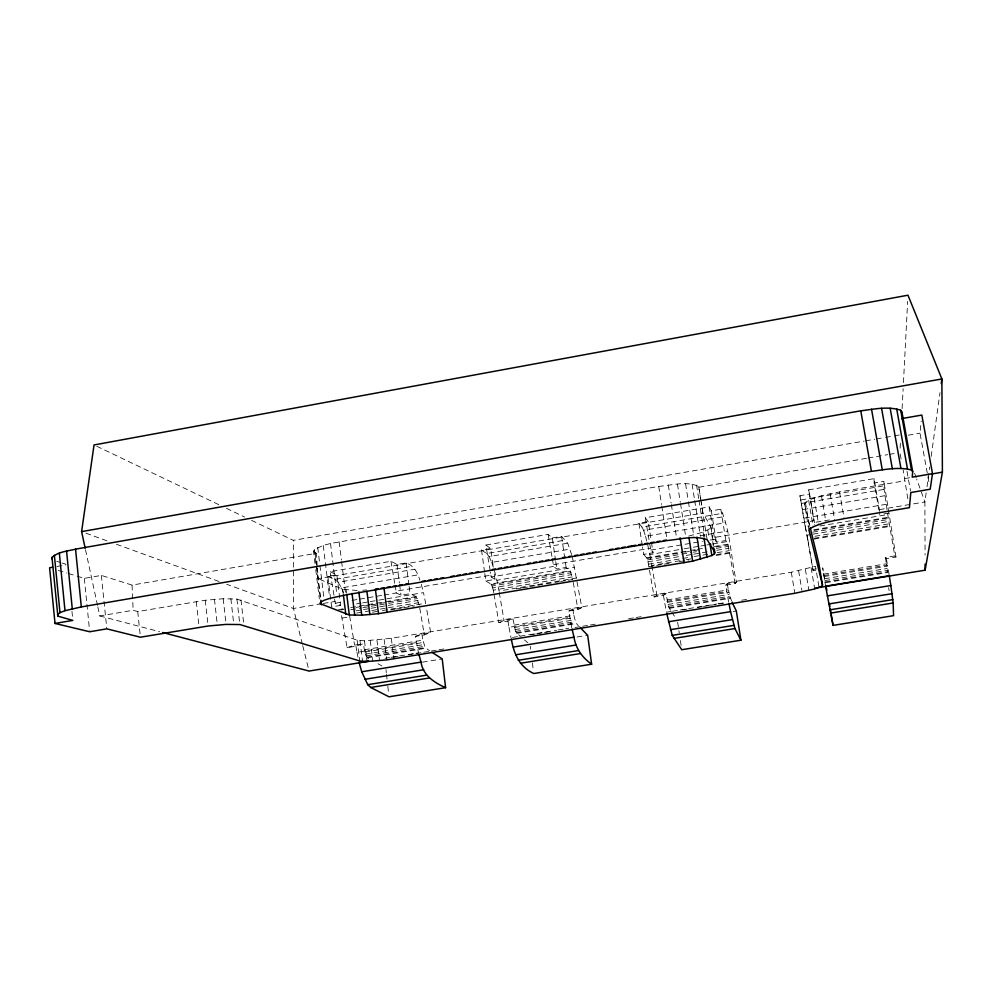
<?xml version="1.0" encoding="UTF-8"?>
<svg xmlns="http://www.w3.org/2000/svg" width="992" height="992" viewBox="0 0 992 992"><rect width="100%" height="100%" fill="white"/><g stroke="black" fill="none" stroke-linecap="round" stroke-linejoin="round"><path stroke-width="0.74" stroke-dasharray="4.96 3.72" d="M894.796 555.929L885.348 557.492L886.377 558.645L895.987 557.058L894.796 555.929L887.741 514.526L884.108 489.366L883.884 481.368L874.15 483.03L879.718 514.625M895.987 557.058L883.884 481.368M900.128 448.173L900.426 442.333M902.112 408.654L903.142 388.728M903.452 382.59L907.655 301.345M907.816 498.716L903.142 469.91M928.822 481.653L920.006 433.157L921.233 421.092M815.87 570.288L813.155 570.735L799.936 495.702L809.571 494.053L814.668 524.036M926.156 492.85L924.891 501.952L925.065 555.024M926.999 486.774L929.715 467.034M931.19 456.407L939.994 392.634M713.347 546.332L710.855 526.839L702.906 513.038L701.319 502.411M809.001 530.274L804.562 504.072L805.417 502.349C815.61 495.975 827.96 494.388 839.53 491.92L904.605 480.822M315.022 563.555L313.522 551.254L314.427 549.469L323.218 545.451L330.522 543.492L658.725 486.415C671.671 485.311 686.414 480.76 698.666 486.477L701.096 500.886M728.661 602.045L725.685 585.168L735.072 583.618L736.51 582.068C730.757 558.074 730.806 532.022 720.812 509.206L711.314 510.83L709.144 506.862L645.296 517.774L650.764 550.052L653.071 552.78L643.634 554.367L642.494 546.952M725.685 585.168L727.272 583.594L736.51 582.068M688.721 536.077L703.03 532.208L710.47 528.401M643.634 554.367L646.71 557.826L648.012 561.832L654.174 596.973L663.45 595.436L666.041 593.7L668.447 606.286L670.84 610.812M654.174 596.973L656.902 595.212L666.041 593.7M571.776 627.738L568.726 611.072L577.89 609.559L581.845 607.612L572.409 557.318M568.726 611.072L572.818 609.1L581.845 607.612M494.004 594.183L498.852 622.604L507.929 621.104L512.976 618.983L515.567 631.383L519.982 636.194M498.852 622.604L504.035 620.459L512.976 618.983M391.084 657.324L418.488 652.835L415.363 636.38L424.328 634.905L430.664 632.574L426.424 607.687M415.363 636.38L421.848 634.024L430.664 632.574M97.848 606.93L99.795 615.958L133.139 610.278L137.727 611.568L205.27 600.259L223.2 598.759L236.927 599.081L357.12 640.138L364.473 640.844L391.294 638.302L791.306 572.235L815.486 566.271L819.082 587.512M341.521 615.598L347.088 647.652L355.954 646.189L363.332 643.684C364.709 649.45 364.089 658.155 371.417 660.04M347.088 647.652L354.603 645.135L363.332 643.684M56.99 566.482L65.869 564.919M251.522 520.341L293.322 540.355L864.131 441.093M865.656 440.832L874.82 439.233M876.345 438.972L883.971 437.646M885.496 437.373L893.135 436.046M894.66 435.786L899.236 434.992M77.091 576.166L84.332 578.373L101.37 575.41L132.048 585.094L316.25 553.3L317.279 566.742M908.151 435.215L920.006 433.157M699.062 487.221L866.425 458.329M867.95 458.068L887.728 454.658M889.254 454.386L896.855 453.084M330.076 571.69L336.834 574.752L340.64 605.368L335.284 603.235L330.076 571.69L390.96 561.274L396.998 564.485L406.063 562.935C413.924 565.39 417.731 572.905 419.901 580.258M490.197 570.648L485.82 545.054L548.154 534.39L552.296 537.974L555.508 560.12M735.072 583.618L727.892 544.186L725.871 540.528L716.336 542.128L714.389 537.466L813.936 520.676L808.654 489.837L874.064 478.652L879.706 511.463M330.683 599.242L327.856 576.29L336.834 574.752M484.58 572.111L481.529 550.052L490.718 548.489L493.173 566.147M552.296 537.974L561.584 536.387L567.722 543.194L571.615 554.578M642.27 545.464L638.848 523.193L648.26 521.594L651.236 540.9M317.403 568.23L318.209 578.683L702.906 513.038M904.766 478.59L910.78 477.561M327.856 576.29L334.837 579.378L412.089 566.221M481.529 550.052L486.638 553.524L565.688 540.045M638.848 523.193L641.973 527.05L722.895 513.261M800.99 499.956L883.847 485.844M334.837 579.378L338.098 582.254L414.954 569.185M486.638 553.524L489.093 556.574L567.722 543.194M641.973 527.05L643.585 530.286L724.061 516.596M801.722 503.378L884.108 489.366M338.098 582.254L341.459 587.884L417.954 574.901M489.093 556.574L491.747 562.39L570.016 549.109M643.585 530.286L645.532 536.3L725.623 522.71M802.912 509.603L884.889 495.69M700.352 535.692L727.458 531.117M804.462 518.097L886.141 504.296M321.755 603.706L293.458 608.48L226.709 584.263M323.243 603.458L335.16 601.45M419.244 605.157L416.082 596.589L410.08 593.687L400.991 595.212L396.217 592.968L396.056 591.17L490.966 575.162L490.445 572.148M568.193 580.233L572.756 579.477L570.164 570.698L566.11 567.424L556.797 568.986L553.536 566.444L553.325 564.646L650.516 548.241M879.383 509.64L924.891 501.952L916.682 479.062M335.284 603.235L342.91 601.946M352.048 600.408L358.137 599.379M359.662 599.131L382.503 595.274M384.028 595.014L396.217 592.968M490.966 575.162L491.152 576.96L553.536 566.444M650.764 550.052L702.485 541.334M710.086 540.057L714.649 539.288M829.473 519.932L814.246 522.499L814.705 524.52M340.64 605.368L331.626 606.893L330.882 600.768M484.778 573.587L485.795 580.94L495.02 579.39L493.991 572.024M799.936 495.702L805.256 527.161L809.398 526.467M883.909 513.918L889.489 512.988M356.574 603.892L361.138 603.124M362.65 602.876L368.739 601.846M370.264 601.598L385.479 599.032M387.004 598.771L423.51 592.633L425.667 603.297L380.048 610.936M494.425 570.499L496.905 580.283L574.715 567.201M647.652 544.596L649.797 554.565L682.856 548.998M684.356 548.75L691.858 547.485M693.371 547.237L699.372 546.22M700.873 545.972L705.386 545.216M706.887 544.955L711.4 544.199M712.901 543.951L729.418 541.173M819.838 525.958L887.741 514.526M338.582 609.609L343.145 608.84M350.746 607.563L375.05 603.483M376.576 603.223L384.177 601.946M385.69 601.698L416.082 596.589M485.795 580.94L490.854 584.015L570.164 570.698M646.71 557.826L688.795 550.758M690.308 550.51L696.322 549.494M697.822 549.246L702.336 548.489M714.364 546.468L727.892 544.186M813.8 529.753L889.378 517.055M340.851 609.981L343.889 609.472M356.029 607.426L369.694 605.132M371.206 604.884L416.739 597.234M490.854 584.015L491.424 584.685L570.636 571.38M647.069 558.546L683.104 552.494M684.604 552.234L692.118 550.982M693.619 550.721L699.62 549.717M716.137 546.939L728.153 544.918M813.961 530.509L889.427 517.836M350.734 609.733L361.348 607.96M362.861 607.699L378.026 605.157M379.539 604.897L387.116 603.632M388.628 603.372L417.434 598.536M491.424 584.685L492.044 586.012L571.169 572.731M647.516 559.91L691.833 552.47M693.371 552.222L696.421 551.701M716.286 548.365L728.512 546.319M812.708 532.183L889.613 519.275M356.016 610.812L362.068 609.795M363.593 609.547L369.644 608.53M371.157 608.27L418.128 600.396M492.044 586.012L492.664 587.896L571.727 574.628M648.012 561.832L680.078 556.462M686.191 555.433L692.292 554.404M693.817 554.156L709.094 551.589M716.72 550.312L728.934 548.266M805.256 527.161L807.042 535.159L811.555 534.403M813.068 534.155L889.898 521.271M356.661 613.056L370.289 610.774M371.802 610.526L386.942 607.984M388.455 607.736L418.748 602.665M492.664 587.896L493.247 590.178L572.272 576.935M648.52 564.163L692.776 556.748M694.301 556.487L709.565 553.933M717.191 552.656L729.405 550.61M814.99 536.275L890.27 523.652M372.446 612.213L378.535 611.196M576.774 578.001L499.013 591.021L496.905 580.283M649.797 554.565L651.806 565.44L684.84 559.91M686.34 559.662L690.841 558.905M716.373 554.64L731.389 552.122M814.196 538.259L889.601 525.636M342.042 618.078L349.606 616.813M390.488 609.968L395.027 609.212M396.54 608.964L402.591 607.947M404.116 607.699L414.706 605.914M516.534 588.876L521.098 588.12M522.61 587.859L528.686 586.842M530.212 586.594L536.288 585.578M537.8 585.317L559.079 581.758M560.592 581.51L566.668 580.494M648.991 566.717L655.092 565.688M656.617 565.44L662.718 564.411M664.256 564.163L670.356 563.134M679.508 561.608L688.659 560.071M716.125 555.483L729.864 553.176M807.042 535.159L807.91 540.119L812.423 539.363M813.936 539.115L890.704 526.256M813.328 569.383L815.994 568.937M364.374 649.748L422.89 640.125L425.196 647.59L429.598 650.74M514.017 625.109L573.872 615.263L575.844 622.864L578.348 625.716M667.108 599.912L728.351 589.818L731.439 600.879M823.757 574.108L886.426 563.791L887.195 568.453L887.741 572.508L825.294 582.75L822.678 567.833L825.592 586.173M355.954 646.189L356.996 652.352L416.417 642.568M507.929 621.104L508.995 627.341L569.792 617.334M663.45 595.436L664.528 601.747L726.776 591.505M823.757 575.546L887.48 565.056L889.278 575.744M364.845 652.079L423.348 642.456M514.476 627.465L574.318 617.619M667.542 602.293L728.773 592.224M824.166 576.526L886.836 566.221M365.44 654.174L423.919 644.564M515.009 629.61L574.827 619.777M668 604.463L729.207 594.406M824.563 578.745L887.195 568.453M366.11 655.91L424.551 646.325M515.567 631.383L575.335 621.562M668.447 606.286L729.604 596.242M824.885 580.593L887.48 570.326M366.817 657.163L425.196 647.59M516.125 632.66L575.844 622.864M668.856 607.612L729.951 597.581M825.133 581.969L887.666 571.714M367.486 657.832L425.804 648.272M516.634 633.38L576.278 623.596M669.191 608.356L730.224 598.35M384.995 658.316L389.558 657.572M512.529 637.434L518.605 636.442M520.13 636.194L556.586 630.218M558.112 629.97L564.188 628.978M565.7 628.73L568.738 628.234M671.014 611.481L666.463 612.225L664.528 601.747M672.526 611.233L678.602 610.241M680.115 609.993L716.534 604.029M718.047 603.781L724.11 602.789M393.142 657.287L399.255 656.282M408.431 654.782L414.544 653.778M416.07 653.53L422.183 652.525M423.708 652.277L429.821 651.273M431.359 651.025L437.472 650.02M438.997 649.772L445.11 648.768M530.72 634.756L535.308 634.012M536.833 633.752L542.946 632.76M544.472 632.512L550.585 631.507M575.05 627.502L581.163 626.498M582.688 626.25L588.802 625.245M590.339 624.997L596.452 623.993M628.544 618.735L634.669 617.743M636.194 617.483L642.308 616.491M682.05 609.981L688.163 608.976M697.339 607.476L701.927 606.732M703.452 606.472L709.565 605.48M711.09 605.219L717.216 604.227M718.741 603.979L724.854 602.975M741.669 600.222L747.782 599.218M422.406 662.185L442.221 658.948M577.046 636.976L587.661 635.252M733.311 611.506L736.324 611.01M362.7 590.24L366.742 589.992M357.256 590.5L342.686 589.26L318.209 578.683M99.795 615.958L159.588 631.706M58.28 570.425L66.96 573.078M68.411 573.512L75.64 575.72M56.668 561.298L60.673 562.563M62 562.985L66.005 564.25M85.957 533.2L107.719 541.099M116.424 544.261L219.455 581.634M313.522 551.254L316.25 553.3M96.832 446.301L219.468 505.002M226.436 508.338L244.553 517.006M377.977 663.722L381.895 665.93M491.152 576.96L495.02 579.39M485.82 545.054L490.718 548.489M524.446 639.952L527.794 642.766M645.296 517.774L648.26 521.594M671.658 612.039L675.763 618.165M341.459 587.884L343.579 593.166M914.624 473.345L916.162 477.636M491.747 562.39L493.979 569.148M421.253 584.313L423.51 592.633M645.532 536.3L646.945 541.83M302.374 644.23L293.458 608.48L293.322 540.355M302.746 645.718L309.07 671.051M804.562 504.072L809.931 526.442M808.654 489.837L809.571 494.053M85.498 549.692L97.526 605.418M356.996 652.352L358.806 661.106M493.247 590.178L493.743 592.695M508.995 627.341L511.004 637.682M900.178 454.001L901.257 459.78M906.998 471.324L910.532 491.015M888.596 587.71L889.117 590.649M839.53 491.92L844.155 518.655M830.118 493.743L834.718 520.44M886.377 558.645L887.48 565.056M885.348 557.492L886.426 563.791M821.45 495.839L826.014 522.486M814.134 498.083L818.66 524.644M807.91 540.119L813.155 570.735M727.272 583.594L728.351 589.818M709.144 506.862L714.389 537.466M651.806 565.44L656.902 595.212M573.264 582.478L577.89 609.559M572.818 609.1L573.872 615.263M548.154 534.39L552.036 557.082M552.296 558.595L553.325 564.646M499.261 592.497L504.035 620.459M419.752 608.133L424.328 634.905M421.848 634.024L422.89 640.125M390.96 561.274L394.779 583.693M395.039 585.193L396.056 591.17M349.643 616.032L354.603 645.135M808.678 500.303L813.167 526.752M805.417 502.349L809.881 528.674M811.134 567.808L814.705 588.975M805.38 569.383L808.939 590.488M798.622 570.884L801.908 590.451M791.306 572.235L794.828 593.278M720.812 509.206L725.871 540.528M711.314 510.83L716.336 542.128M710.855 526.839L713.744 544.868M707.792 530.224L708.982 537.664M698.666 486.477L700.55 498.282M700.786 499.757L707.16 539.735M696.545 485.063L698.74 498.815M698.988 500.352L704.828 537.032M703.03 532.208L703.737 536.66M692.094 484.158L694.462 499.088M694.698 500.576L700.402 536.399M685.584 483.836L688.188 500.303M688.423 501.803L693.879 536.25M677.449 484.121L680.289 502.138M680.524 503.638L685.497 535.172M668.286 485.001L671.113 503.043M671.348 504.544L676.532 537.614M658.725 486.415L661.528 504.457M661.763 505.957L666.686 537.54M651.459 542.388L653.071 552.78M677.635 622.145L679.235 632.871M680.376 640.534L681.293 646.66M561.584 536.387L566.11 567.424M555.731 561.596L556.797 568.986M530.224 646.164L530.608 649.202M532.382 662.879L533.361 670.48M406.063 562.935L408.94 584.896M409.126 586.359L410.08 593.687M396.998 564.485L399.392 582.924M399.59 584.462L400.991 595.212M391.294 638.302L393.936 658.862M384.127 639.369L386.744 659.916M376.96 640.175L379.564 660.746M370.252 640.671L372.868 661.292M364.473 640.844L367.065 661.515M359.984 640.658L362.588 661.404M357.12 640.138L359.724 660.957M346.208 590.116L346.568 593.042M339.14 541.768L341.409 559.972M341.595 561.497L345.576 593.365M342.686 589.26L343.232 593.662M330.522 543.492L336.722 593.514M323.218 545.451L329.542 596.862M317.725 547.485L319.759 564.064M319.945 565.576L323.826 597.234M315.022 552.718L316.522 564.944M316.708 566.469L320.639 598.647M314.427 549.469L316.262 564.485M316.448 565.986L320.478 599.007M315.766 569.718L319.337 598.945M240.982 599.912L243.883 625.245M236.927 599.081L239.841 624.538M230.863 598.684L233.777 624.241M223.2 598.759L226.102 624.402M214.458 599.292L217.347 624.997M205.27 600.259L208.134 626.002M386 669.65L386.322 672.663M386.496 674.176L387.153 680.202M387.822 686.241L388.653 693.78M196.267 601.586L199.119 627.328M137.727 611.568L140.418 637.211M101.37 575.41L106.814 628.854M84.332 578.373L89.528 630.23M71.957 611.357L72.701 618.884M132.048 585.094L133.139 610.278M874.064 478.652L874.15 483.03"/><path stroke-width="1.49" d="M901.864 414.792L901.988 412.25L900.711 410.266C887.852 405.939 873.865 409.25 860.771 410.824L75.553 549.146C67.617 551.192 58.292 551.639 51.993 557.417L57.871 616.144L72.85 620.397L55.006 623.435L49.6 567.771L52.551 567.25M901.988 412.25L912.702 471.684L912.206 477.14L932.505 473.68L921.841 415.065L901.666 418.599M941.259 383.52L941.879 378.969L907.978 295.207L94.042 444.962L81.604 531.625L85.176 548.192M932.505 473.68L930.198 489.23L910.805 492.528L909.416 507.656L844.155 518.655C832.561 521.085 820.272 522.635 809.881 528.674L809.001 530.274L822.504 585.119L821.748 586.198L814.705 588.975L794.828 593.278L386.744 659.916L367.065 661.515L359.724 660.957L239.841 624.538L226.102 624.402L208.134 626.002L140.418 637.211L106.814 628.854L89.677 631.755L55.006 623.435M815.04 588.206L925.102 570.189L942.4 472.167L941.879 378.969L81.604 531.625M714.947 552.37L707.16 539.735C694.536 535.035 680.19 539.375 667.157 540.541L345.762 594.878L329.728 598.374L324.198 600.247L320.85 602.008L319.908 603.558L349.308 614.99L361.77 615.189L378.51 613.688L692.676 561.15L711.834 555.532L714.538 553.809L714.463 549.37M912.702 471.684L911.474 470.01C898.38 466.538 884.591 469.749 871.435 471.349L81.319 606.93L64.988 610.688L59.966 612.659L57.561 614.532L57.871 616.144M931.86 473.965L942.4 472.167M387.041 587.289L390.104 586.768M393.154 586.26L396.205 585.739M399.255 585.218L402.306 584.71M405.368 584.189L408.419 583.668M422.158 581.349L425.208 580.828M428.259 580.32L431.309 579.799M434.36 579.291L437.422 578.77M440.473 578.249L443.523 577.741M451.162 576.451L454.212 575.93M457.262 575.41L460.313 574.901M463.363 574.38L466.426 573.86M469.476 573.351L472.527 572.83M475.577 572.31L478.628 571.801M492.367 569.482L495.417 568.962M498.48 568.441L501.53 567.932M504.581 567.412L507.631 566.891M510.682 566.382L513.744 565.862M516.795 565.341L519.845 564.832M527.471 563.543L530.534 563.022M533.584 562.501L536.635 561.993M539.685 561.472L542.736 560.964M545.798 560.443L548.849 559.922M551.899 559.414L554.95 558.893M562.588 557.603L565.638 557.082M568.689 556.574L571.739 556.053M574.802 555.532L577.852 555.024M580.903 554.503L583.953 553.982M587.004 553.474L590.054 552.953M593.117 552.445L596.167 551.924M609.906 549.605L612.957 549.084M616.007 548.564L619.058 548.055M622.12 547.534L625.171 547.014M628.221 546.505L635.847 545.216M638.91 544.695L641.96 544.174M645.011 543.666L648.061 543.145M651.112 542.624L654.174 542.116M657.225 541.595L660.275 541.086M663.326 540.566L666.376 540.045M368.243 661.069L359.104 662.557L361.733 671.782L367.747 684.678L370.698 687.468L388.988 696.793L445.606 687.692L442.221 658.948L432.128 652.376M368.677 661.292L309.07 671.051L162.576 632.487M361.733 671.782L421.005 662.11C423.063 675.453 434.198 682.546 445.606 687.692M513.335 647.069L573.996 637.174C575.695 648.557 582.341 657.634 591.629 664.206L533.758 673.518C519.324 666.822 513.868 653.654 511.339 639.022M668.484 621.773L730.558 611.655L734.948 628.556L740.912 640.212L681.752 649.723L672.216 635.364L666.748 613.589M827.291 595.882L890.841 585.528L889.278 575.744L825.592 586.173L833.057 625.394L893.569 615.66L893.16 602.975L890.841 585.528M364.684 679.334L423.77 669.736M515.815 654.782L576.265 644.961M670.456 629.672L732.319 619.616M828.729 603.967L892.068 593.675M367.747 684.678L426.585 675.143M518.246 660.3L578.435 650.554M672.216 635.364L733.82 625.382M829.796 609.844L892.85 599.627M370.698 687.468L429.251 677.995M520.453 663.251L580.357 653.554M673.667 638.464L734.948 628.556M830.44 613.118L893.16 602.975M378.25 588.653L375.373 589.074L378.51 613.688M381.126 588.231L383.991 587.81L387.153 612.411M580.419 627.824L587.661 635.252L591.629 664.206M732.046 602.144L736.324 611.01L740.912 640.212M418.847 654.162L421.005 662.11M810.29 527.942L818.884 563.729L822.504 585.119M572.099 629.089L573.996 637.174M826.224 587.19L826.844 590.141M728.934 603.421L730.558 611.655M900.711 410.266L911.474 470.01M896.681 408.89L907.469 468.906M890.159 408.233L900.947 468.484M51.993 557.417L52.328 559.314M881.578 408.344L892.354 468.77M871.534 409.225L882.272 469.737M860.771 410.824L871.435 471.349M829.324 603.396L829.82 606.323M830.316 609.262L830.825 612.188M831.321 615.127L833.057 625.394M713.583 547.832L714.538 553.809M709.937 543.628L711.834 555.532M703.985 538.135L707.048 557.417M696.992 537.156L700.513 559.327M688.944 537.552L692.676 561.15M680.115 537.726L684.058 562.774M366.928 591.443L369.867 614.631M358.844 591.939L361.77 615.189M352.024 593.439L354.764 615.3M346.754 594.506L349.308 614.99M343.418 595.138L345.799 614.234M320.838 600.185L321.396 604.785M75.553 549.146L81.319 606.93M66.563 551.019L72.267 608.728M59.334 553.127L64.988 610.688M54.374 555.309L59.966 612.659M925.09 564.126L925.102 570.189"/></g></svg>
